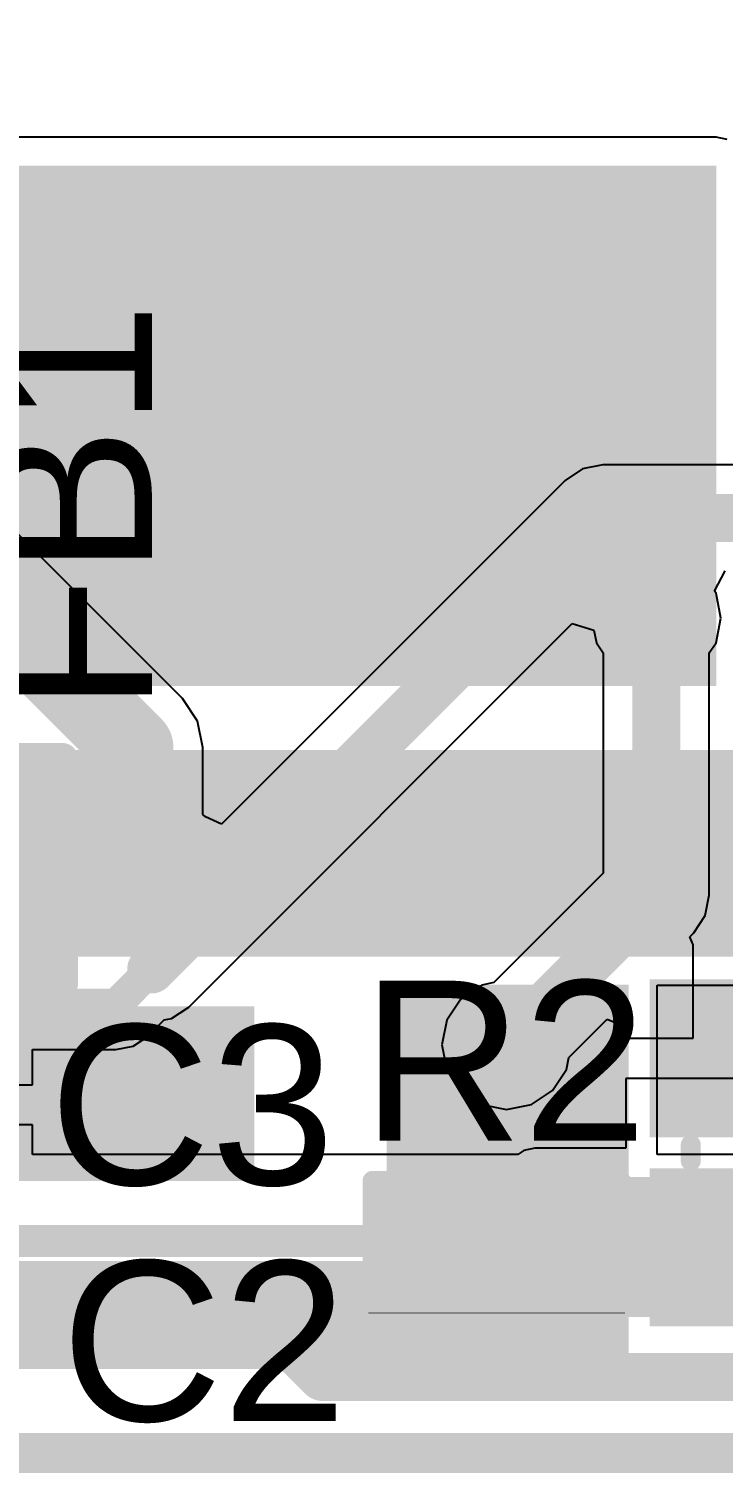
# Model space of a CAD drawing. Header units: millimetres. Extents: x -0.31 to 1.46, y -0.34 to 2.98.
# Drawn here: x 0.8373 to 1.0107, y -0.3396 to 0.0212 of the extents above; entities that cross this region are included whole.
import ezdxf

# ---------------------------------------------------------------- set-up
doc = ezdxf.new("R2010")
doc.units = ezdxf.units.MM
doc.header["$MEASUREMENT"] = 0
for name, color, linetype in [('BottomLayer', 5, 'Continuous'), ('BottomPaste', 16, 'Continuous'), ('BottomSolder', 6, 'Continuous'), ('Mechanical2', 216, 'Continuous'), ('TopLayer', 1, 'Continuous'), ('TopOverlay', 2, 'Continuous'), ('TopPaste', 8, 'Continuous'), ('TopSolder', 216, 'Continuous'), ('ViaHoleLayer', 16, 'Continuous')]:
    doc.layers.add(name, color=color, linetype=linetype)
doc.styles.add('Arial', font='', dxfattribs={"height": 0.2})
doc.styles.get('Arial').set_extended_font_data('Arial')

# ---------------------------------------------------------------- blocks, each defined once
blk = doc.blocks.new('KC2016K_10')
at = {"layer": 'TopLayer'}
for points in [[(-0.04724, 0.03937), (-0.02362, 0.03937), (-0.02362, 0.00787), (-0.04724, 0.00787)], [(0.02362, 0.03937), (0.04724, 0.03937), (0.04724, 0.00787), (0.02362, 0.00787)], [(-0.04724, -0.00787), (-0.02362, -0.00787), (-0.02362, -0.03937), (-0.04724, -0.03937)], [(0.02362, -0.00787), (0.04724, -0.00787), (0.04724, -0.03937), (0.02362, -0.03937)]]:
    blk.add_hatch(color=1, dxfattribs=at).paths.add_polyline_path(points)
at = {"layer": 'TopPaste'}
for points in [[(-0.04724, 0.03937), (-0.02362, 0.03937), (-0.02362, 0.00787), (-0.04724, 0.00787)], [(0.02362, 0.03937), (0.04724, 0.03937), (0.04724, 0.00787), (0.02362, 0.00787)], [(-0.04724, -0.00787), (-0.02362, -0.00787), (-0.02362, -0.03937), (-0.04724, -0.03937)], [(0.02362, -0.00787), (0.04724, -0.00787), (0.04724, -0.03937), (0.02362, -0.03937)]]:
    blk.add_hatch(color=8, dxfattribs=at).paths.add_polyline_path(points)
at = {"layer": 'TopSolder'}
for points in [[(-0.05124, 0.04337), (-0.01962, 0.04337), (-0.01962, 0.00387), (-0.05124, 0.00387)], [(0.01962, 0.04337), (0.05124, 0.04337), (0.05124, 0.00387), (0.01962, 0.00387)], [(-0.05124, -0.00387), (-0.01962, -0.00387), (-0.01962, -0.04337), (-0.05124, -0.04337)], [(0.01962, -0.00387), (0.05124, -0.00387), (0.05124, -0.04337), (0.01962, -0.04337)]]:
    blk.add_hatch(color=216, dxfattribs=at).paths.add_polyline_path(points)
at = {"layer": 'TopOverlay'}
for points, const_width in [([(0.015, 0.033), (-0.015, 0.033)], 0.005), ([(-0.041, 0.002), (-0.041, -0.002)], 0.005), ([(0.041, 0.002), (0.041, -0.002)], 0.005), ([(-0.06192, -0.02181), (-0.06192, -0.03181)], 0.01), ([(-0.05692, -0.02681), (-0.06192, -0.02181)], 0.01), ([(-0.05692, -0.02681), (-0.06192, -0.03181)], 0.01), ([(0.015, -0.033), (-0.015, -0.033)], 0.005)]:
    blk.add_lwpolyline(points, dxfattribs=dict(at, const_width=const_width))
for points, const_width in [([(-0.01625, 0.033, 1), (-0.01375, 0.033, 1)], 0.0025), ([(0.01375, 0.033, 1), (0.01625, 0.033, 1)], 0.0025), ([(-0.04225, 0.002, 1), (-0.03975, 0.002, 1)], 0.0025), ([(0.03975, 0.002, 1), (0.04225, 0.002, 1)], 0.0025), ([(-0.04225, -0.002, 1), (-0.03975, -0.002, 1)], 0.0025), ([(0.03975, -0.002, 1), (0.04225, -0.002, 1)], 0.0025), ([(-0.06442, -0.02181, 1), (-0.05942, -0.02181, 1)], 0.005), ([(-0.06442, -0.02181, 1), (-0.05942, -0.02181, 1)], 0.005), ([(-0.05942, -0.02681, 1), (-0.05442, -0.02681, 1)], 0.005), ([(-0.05942, -0.02681, 1), (-0.05442, -0.02681, 1)], 0.005), ([(-0.06442, -0.03181, 1), (-0.05942, -0.03181, 1)], 0.005), ([(-0.06442, -0.03181, 1), (-0.05942, -0.03181, 1)], 0.005), ([(-0.01625, -0.033, 1), (-0.01375, -0.033, 1)], 0.0025), ([(0.01375, -0.033, 1), (0.01625, -0.033, 1)], 0.0025)]:
    blk.add_lwpolyline(points, format="xyb", close=True, dxfattribs=dict(at, const_width=const_width))
blk = doc.blocks.new('R___0402_21')
at = {"layer": 'TopLayer'}
for points in [[(-0.0275, -0.0125), (-0.0275, 0.0125), (-0.0095, 0.0125), (-0.0095, -0.0125)], [(0.0095, -0.0125), (0.0095, 0.0125), (0.0275, 0.0125), (0.0275, -0.0125)]]:
    blk.add_hatch(color=1, dxfattribs=at).paths.add_polyline_path(points)
at = {"layer": 'TopPaste'}
for points in [[(-0.0275, -0.0125), (-0.0275, 0.0125), (-0.0095, 0.0125), (-0.0095, -0.0125)], [(0.0095, -0.0125), (0.0095, 0.0125), (0.0275, 0.0125), (0.0275, -0.0125)]]:
    blk.add_hatch(color=8, dxfattribs=at).paths.add_polyline_path(points)
at = {"layer": 'TopSolder'}
for points in [[(-0.02967, -0.01467), (-0.02967, 0.01467), (-0.00733, 0.01467), (-0.00733, -0.01467)], [(0.00733, -0.01467), (0.00733, 0.01467), (0.02967, 0.01467), (0.02967, -0.01467)]]:
    blk.add_hatch(color=216, dxfattribs=at).paths.add_polyline_path(points)
at = {"layer": 'TopOverlay'}
for points, const_width in [([(-0.031, -0.016), (-0.031, 0.016)], 0.005), ([(-0.031, 0.016), (0.031, 0.016)], 0.005), ([(0.031, -0.016), (0.031, 0.016)], 0.005), ([(-0.031, -0.016), (0.031, -0.016)], 0.005), ([(-0.032, -0.017), (0.032, -0.017)], 0.000127)]:
    blk.add_lwpolyline(points, dxfattribs=dict(at, const_width=const_width))
for points, const_width in [([(-0.03225, 0.016, 1), (-0.02975, 0.016, 1)], 0.0025), ([(-0.03225, 0.016, 1), (-0.02975, 0.016, 1)], 0.0025), ([(0.02975, 0.016, 1), (0.03225, 0.016, 1)], 0.0025), ([(0.02975, 0.016, 1), (0.03225, 0.016, 1)], 0.0025), ([(-0.03225, -0.016, 1), (-0.02975, -0.016, 1)], 0.0025), ([(-0.03225, -0.016, 1), (-0.02975, -0.016, 1)], 0.0025), ([(0.02975, -0.016, 1), (0.03225, -0.016, 1)], 0.0025), ([(0.02975, -0.016, 1), (0.03225, -0.016, 1)], 0.0025), ([(-0.03203, -0.017, 1), (-0.03197, -0.017, 1)], 0.0000635), ([(0.03197, -0.017, 1), (0.03203, -0.017, 1)], 0.0000635)]:
    blk.add_lwpolyline(points, format="xyb", close=True, dxfattribs=dict(at, const_width=const_width))
blk = doc.blocks.new('IND_0402_31')
at = {"layer": 'TopLayer'}
for points in [[(-0.02165, 0.01181), (-0.00591, 0.01181), (-0.00591, -0.01181), (-0.02165, -0.01181)], [(0.00591, 0.01181), (0.02165, 0.01181), (0.02165, -0.01181), (0.00591, -0.01181)]]:
    blk.add_hatch(color=1, dxfattribs=at).paths.add_polyline_path(points)
at = {"layer": 'TopPaste'}
for points in [[(-0.02165, 0.01181), (-0.00591, 0.01181), (-0.00591, -0.01181), (-0.02165, -0.01181)], [(0.00591, 0.01181), (0.02165, 0.01181), (0.02165, -0.01181), (0.00591, -0.01181)]]:
    blk.add_hatch(color=8, dxfattribs=at).paths.add_polyline_path(points)
at = {"layer": 'TopSolder'}
for points in [[(-0.02565, 0.01581), (-0.00191, 0.01581), (-0.00191, -0.01581), (-0.02565, -0.01581)], [(0.00191, 0.01581), (0.02565, 0.01581), (0.02565, -0.01581), (0.00191, -0.01581)]]:
    blk.add_hatch(color=216, dxfattribs=at).paths.add_polyline_path(points)
at = {"layer": 'TopOverlay', "const_width": 0.00787}
for points in [[(-0.028, 0.018), (-0.028, -0.018)], [(-0.028, 0.018), (-0.012, 0.018)], [(-0.012, 0.018), (0.028, 0.018)], [(0.028, 0.018), (0.028, -0.018)], [(-0.028, -0.018), (-0.012, -0.018)], [(-0.012, -0.018), (0.028, -0.018)]]:
    blk.add_lwpolyline(points, dxfattribs=at)
at = {"layer": 'TopOverlay', "const_width": 0.00394}
for points in [[(-0.02997, 0.018, 1), (-0.02603, 0.018, 1)], [(-0.02997, 0.018, 1), (-0.02603, 0.018, 1)], [(-0.01397, 0.018, 1), (-0.01003, 0.018, 1)], [(-0.01397, 0.018, 1), (-0.01003, 0.018, 1)], [(0.02603, 0.018, 1), (0.02997, 0.018, 1)], [(0.02603, 0.018, 1), (0.02997, 0.018, 1)], [(-0.02997, -0.018, 1), (-0.02603, -0.018, 1)], [(-0.02997, -0.018, 1), (-0.02603, -0.018, 1)], [(-0.01397, -0.018, 1), (-0.01003, -0.018, 1)], [(-0.01397, -0.018, 1), (-0.01003, -0.018, 1)], [(0.02603, -0.018, 1), (0.02997, -0.018, 1)], [(0.02603, -0.018, 1), (0.02997, -0.018, 1)]]:
    blk.add_lwpolyline(points, format="xyb", close=True, dxfattribs=at)
blk = doc.blocks.new('C___0603_B_56')
at = {"layer": 'BottomLayer'}
for points in [[(-0.045, -0.0175), (-0.045, 0.0175), (-0.015, 0.0175), (-0.015, -0.0175)], [(0.015, -0.0175), (0.015, 0.0175), (0.045, 0.0175), (0.045, -0.0175)]]:
    blk.add_hatch(color=5, dxfattribs=at).paths.add_polyline_path(points)
at = {"layer": 'BottomPaste'}
for points in [[(-0.045, -0.0175), (-0.045, 0.0175), (-0.015, 0.0175), (-0.015, -0.0175)], [(0.015, -0.0175), (0.015, 0.0175), (0.045, 0.0175), (0.045, -0.0175)]]:
    blk.add_hatch(color=16, dxfattribs=at).paths.add_polyline_path(points)
at = {"layer": 'BottomSolder'}
for points in [[(-0.04736, -0.01986), (-0.04736, 0.01986), (-0.01264, 0.01986), (-0.01264, -0.01986)], [(0.01264, -0.01986), (0.01264, 0.01986), (0.04736, 0.01986), (0.04736, -0.01986)]]:
    blk.add_hatch(color=6, dxfattribs=at).paths.add_polyline_path(points)

msp = doc.modelspace()

# ---------------------------------------------------------------- hatches: boundary and pattern name
at = {"layer": 'BottomLayer'}
for points in [[(0.83462, -0.143), (1.009, -0.143), (1.009, -0.013), (0.83462, -0.013)], [(0.80162, -0.21063), (1.254, -0.21063), (1.254, -0.159), (0.80162, -0.159)], [(0.92662, -0.31263), (0.98712, -0.31263), (0.98712, -0.21763), (0.92662, -0.21763)], [(0.83062, -0.26663), (0.89362, -0.26663), (0.89362, -0.223), (0.83062, -0.223)], [(0.74762, -0.31263), (0.98712, -0.31263), (0.98712, -0.28663), (0.74762, -0.28663)]]:
    msp.add_hatch(color=5, dxfattribs=at).paths.add_polyline_path(points)
h = msp.add_hatch(color=5, dxfattribs=at)
edge = h.paths.add_edge_path()
edge.add_arc((0.994, -0.126), 0.00886, 0, 360)
h = msp.add_hatch(color=5, dxfattribs=at)
edge = h.paths.add_edge_path()
edge.add_arc((0.86337, -0.17538), 0.00886, 0, 360)
h = msp.add_hatch(color=5, dxfattribs=at)
edge = h.paths.add_edge_path()
edge.add_arc((0.95662, -0.23263), 0.00886, 0, 360)
h = msp.add_hatch(color=5, dxfattribs=at)
edge = h.paths.add_edge_path()
edge.add_arc((0.88062, -0.24763), 0.00886, 0, 360)
at = {"layer": 'BottomSolder'}
h = msp.add_hatch(color=6, dxfattribs=at)
edge = h.paths.add_edge_path()
edge.add_arc((0.994, -0.126), 0.01286, 0, 360)
h = msp.add_hatch(color=6, dxfattribs=at)
edge = h.paths.add_edge_path()
edge.add_arc((0.86337, -0.17538), 0.01286, 0, 360)
h = msp.add_hatch(color=6, dxfattribs=at)
edge = h.paths.add_edge_path()
edge.add_arc((0.95662, -0.23263), 0.01286, 0, 360)
h = msp.add_hatch(color=6, dxfattribs=at)
edge = h.paths.add_edge_path()
edge.add_arc((0.88062, -0.24763), 0.01286, 0, 360)
at = {"layer": 'TopLayer'}
h = msp.add_hatch(color=1, dxfattribs=at)
edge = h.paths.add_edge_path()
edge.add_arc((0.994, -0.126), 0.00886, 0, 360)
h = msp.add_hatch(color=1, dxfattribs=at)
edge = h.paths.add_edge_path()
edge.add_arc((0.86337, -0.17538), 0.00886, 0, 360)
h = msp.add_hatch(color=1, dxfattribs=at)
edge = h.paths.add_edge_path()
edge.add_arc((0.95662, -0.23263), 0.00886, 0, 360)
h = msp.add_hatch(color=1, dxfattribs=at)
edge = h.paths.add_edge_path()
edge.add_arc((0.88062, -0.24763), 0.00886, 0, 360)
msp.add_hatch(color=1, dxfattribs=at).paths.add_polyline_path([(0.96362, -0.30063), (1.02562, -0.30063), (1.02562, -0.26563), (0.96362, -0.26563)])
at = {"layer": 'TopSolder'}
h = msp.add_hatch(color=216, dxfattribs=at)
edge = h.paths.add_edge_path()
edge.add_arc((0.994, -0.126), 0.01286, 0, 360)
h = msp.add_hatch(color=216, dxfattribs=at)
edge = h.paths.add_edge_path()
edge.add_arc((0.86337, -0.17538), 0.01286, 0, 360)
h = msp.add_hatch(color=216, dxfattribs=at)
edge = h.paths.add_edge_path()
edge.add_arc((0.95662, -0.23263), 0.01286, 0, 360)
h = msp.add_hatch(color=216, dxfattribs=at)
edge = h.paths.add_edge_path()
edge.add_arc((0.88062, -0.24763), 0.01286, 0, 360)
at = {"layer": 'ViaHoleLayer'}
h = msp.add_hatch(color=16, dxfattribs=at)
edge = h.paths.add_edge_path()
edge.add_arc((0.994, -0.126), 0.00591, 0, 360)
h = msp.add_hatch(color=16, dxfattribs=at)
edge = h.paths.add_edge_path()
edge.add_arc((0.86337, -0.17538), 0.00591, 0, 360)
h = msp.add_hatch(color=16, dxfattribs=at)
edge = h.paths.add_edge_path()
edge.add_arc((0.95662, -0.23263), 0.00591, 0, 360)
h = msp.add_hatch(color=16, dxfattribs=at)
edge = h.paths.add_edge_path()
edge.add_arc((0.88062, -0.24763), 0.00591, 0, 360)

# ---------------------------------------------------------------- linework, layer by layer
at = {"layer": 'BottomLayer'}
for p, q in [((1.009, -0.00586), (0.83462, -0.00586)), ((1.01173, -0.00641), (1.009, -0.00586)), ((0.99425, -0.26), (0.99425, -0.21777)), ((0.99425, -0.21777), (1.254, -0.21777)), ((1.374, -0.26), (0.99425, -0.26))]:
    msp.add_line(p, q, dxfattribs=at)
for points, const_width in [([(0.75881, -0.02063), (0.89362, -0.02063)], 0.012), ([(0.89362, -0.02063), (0.89962, -0.02663)], 0.012), ([(0.85963, -0.17538), (0.86337, -0.17538)], 0.008), ([(0.86337, -0.17538), (0.8635, -0.17551)], 0.008)]:
    msp.add_lwpolyline(points, dxfattribs=dict(at, const_width=const_width))
for points, const_width in [([(0.89062, -0.02063, 1), (0.89662, -0.02063, 1)], 0.006), ([(0.89062, -0.02063, 1), (0.89662, -0.02063, 1)], 0.006), ([(0.89662, -0.02663, 1), (0.90262, -0.02663, 1)], 0.006), ([(0.85763, -0.17538, 1), (0.86163, -0.17538, 1)], 0.004), ([(0.86137, -0.17538, 1), (0.86537, -0.17538, 1)], 0.004), ([(0.86137, -0.17538, 1), (0.86537, -0.17538, 1)], 0.004), ([(0.8615, -0.17551, 1), (0.8655, -0.17551, 1)], 0.004)]:
    msp.add_lwpolyline(points, format="xyb", close=True, dxfattribs=dict(at, const_width=const_width))
at = {"layer": 'Mechanical2', "const_width": 0.01}
msp.add_lwpolyline([(-0.19685, -0.33465), (1.45669, -0.33465)], dxfattribs=at)
at = {"layer": 'TopLayer'}
for p, q in [((0.87563, -0.14611), (0.79411, -0.0646)), ((0.97556, -0.08875), (0.97126, -0.09163)), ((0.98063, -0.08775), (0.97556, -0.08875)), ((1.37362, -0.08775), (0.98063, -0.08775)), ((0.97126, -0.09163), (0.88538, -0.1775)), ((1.00857, -0.11925), (1.01124, -0.11425)), ((1.00894, -0.11981), (1.00857, -0.11925)), ((1.01017, -0.126), (1.00894, -0.11981)), ((1.00894, -0.13219), (1.01017, -0.126)), ((0.87719, -0.22319), (0.97301, -0.12737)), ((0.97301, -0.12737), (0.97843, -0.12901)), ((0.97843, -0.12901), (0.97906, -0.13219)), ((0.97906, -0.13219), (0.98075, -0.13471)), ((1.00725, -0.13471), (1.00894, -0.13219)), ((0.98075, -0.13471), (0.98075, -0.18976)), ((1.00725, -0.19525), (1.00725, -0.13471)), ((0.87939, -0.15174), (0.87563, -0.14611)), ((0.88071, -0.15837), (0.87939, -0.15174)), ((0.88071, -0.17511), (0.88071, -0.15837)), ((0.88134, -0.17567), (0.88071, -0.17511)), ((0.88538, -0.1775), (0.88134, -0.17567)), ((0.98075, -0.18976), (0.9534, -0.2171)), ((1.00625, -0.20032), (1.00725, -0.19525)), ((1.00337, -0.20462), (1.00625, -0.20032)), ((1.00235, -0.20564), (1.00337, -0.20462)), ((1.00318, -0.20765), (1.00235, -0.20564)), ((1.00318, -0.23101), (1.00318, -0.20765)), ((0.95043, -0.21769), (0.94518, -0.2212)), ((0.9534, -0.2171), (0.95043, -0.21769)), ((0.87289, -0.22606), (0.87719, -0.22319)), ((0.94518, -0.2212), (0.94168, -0.22644)), ((0.86693, -0.23056), (0.87107, -0.22642)), ((0.87107, -0.22642), (0.87289, -0.22606)), ((0.94168, -0.22644), (0.94045, -0.23263)), ((0.97215, -0.23584), (0.98175, -0.22624)), ((0.98175, -0.22624), (0.98637, -0.22815)), ((0.86329, -0.23299), (0.86693, -0.23056)), ((0.98637, -0.22815), (0.98637, -0.23101)), ((0.83812, -0.24263), (0.83812, -0.23384)), ((0.83812, -0.23384), (0.859, -0.23384)), ((0.859, -0.23384), (0.86329, -0.23299)), ((0.859, -0.23384), (0.859, -0.23384)), ((0.94045, -0.23263), (0.94168, -0.23882)), ((0.98637, -0.23101), (1.00318, -0.23101)), ((0.97156, -0.23882), (0.97215, -0.23584)), ((0.94168, -0.23882), (0.94518, -0.24406)), ((0.96805, -0.24406), (0.97156, -0.23882)), ((1.00818, -0.24101), (0.98637, -0.24101)), ((0.98637, -0.24101), (0.98637, -0.25849)), ((1.03, -0.24101), (1.00818, -0.24101)), ((0.81912, -0.24263), (0.83812, -0.24263)), ((0.94518, -0.24406), (0.95043, -0.24757)), ((0.96281, -0.24757), (0.96805, -0.24406)), ((0.95043, -0.24757), (0.95662, -0.2488)), ((0.95662, -0.2488), (0.96281, -0.24757)), ((0.83812, -0.25263), (0.81912, -0.25263)), ((0.83812, -0.26), (0.83812, -0.25263)), ((0.96089, -0.25903), (0.95944, -0.26)), ((0.96362, -0.25849), (0.96089, -0.25903)), ((0.98637, -0.25849), (0.96362, -0.25849)), ((0.95944, -0.26), (0.83812, -0.26))]:
    msp.add_line(p, q, dxfattribs=at)
for points, const_width in [([(0.69381, 0.0112), (0.86337, -0.15837)], 0.02), ([(0.86781, -0.21381), (0.98063, -0.101)], 0.012), ([(0.98063, -0.101), (1.38025, -0.101)], 0.012), ([(0.994, -0.19525), (0.994, -0.126)], 0.012), ([(0.86337, -0.17538), (0.86337, -0.15837)], 0.02), ([(0.82762, -0.17538), (0.86337, -0.17538)], 0.012), ([(0.95662, -0.23263), (0.994, -0.19525)], 0.012), ([(0.859, -0.22263), (0.86781, -0.21381)], 0.008), ([(0.74389, -0.22263), (0.859, -0.22263)], 0.008), ([(0.81912, -0.24763), (0.88062, -0.24763)], 0.008), ([(0.74389, -0.28168), (0.93567, -0.28168)], 0.008), ([(0.93567, -0.28168), (0.93662, -0.28263)], 0.008), ([(0.82012, -0.30763), (0.90262, -0.30763)], 0.012), ([(0.90262, -0.30763), (0.91062, -0.31563)], 0.012), ([(0.91062, -0.31563), (1.12662, -0.31563)], 0.012)]:
    msp.add_lwpolyline(points, dxfattribs=dict(at, const_width=const_width))
for points, const_width in [([(0.97763, -0.101, 1), (0.98363, -0.101, 1)], 0.006), ([(0.97763, -0.101, 1), (0.98363, -0.101, 1)], 0.006), ([(0.991, -0.126, 1), (0.997, -0.126, 1)], 0.006), ([(0.85837, -0.15837, 1), (0.86837, -0.15837, 1)], 0.01), ([(0.85837, -0.15837, 1), (0.86837, -0.15837, 1)], 0.01), ([(0.85837, -0.17538, 1), (0.86837, -0.17538, 1)], 0.01), ([(0.86037, -0.17538, 1), (0.86637, -0.17538, 1)], 0.006), ([(0.991, -0.19525, 1), (0.997, -0.19525, 1)], 0.006), ([(0.991, -0.19525, 1), (0.997, -0.19525, 1)], 0.006), ([(0.86481, -0.21381, 1), (0.87081, -0.21381, 1)], 0.006), ([(0.86581, -0.21381, 1), (0.86981, -0.21381, 1)], 0.004), ([(0.857, -0.22263, 1), (0.861, -0.22263, 1)], 0.004), ([(0.857, -0.22263, 1), (0.861, -0.22263, 1)], 0.004), ([(0.95362, -0.23263, 1), (0.95962, -0.23263, 1)], 0.006), ([(0.87862, -0.24763, 1), (0.88262, -0.24763, 1)], 0.004), ([(0.93367, -0.28168, 1), (0.93767, -0.28168, 1)], 0.004), ([(0.93367, -0.28168, 1), (0.93767, -0.28168, 1)], 0.004), ([(0.93462, -0.28263, 1), (0.93862, -0.28263, 1)], 0.004), ([(0.89962, -0.30763, 1), (0.90562, -0.30763, 1)], 0.006), ([(0.89962, -0.30763, 1), (0.90562, -0.30763, 1)], 0.006), ([(0.90762, -0.31563, 1), (0.91362, -0.31563, 1)], 0.006), ([(0.90762, -0.31563, 1), (0.91362, -0.31563, 1)], 0.006)]:
    msp.add_lwpolyline(points, format="xyb", close=True, dxfattribs=dict(at, const_width=const_width))

# ---------------------------------------------------------------- block references
for name, p, rotation in [('IND_0402_31', (0.82762, -0.18916), 90), ('KC2016K_10', (1.04362, -0.25963), 180), ('C___0603_B_56', (0.81662, -0.24563), 180)]:
    msp.add_blockref(name, p, dxfattribs=dict(rotation=rotation))
msp.add_blockref('R___0402_21', (0.95412, -0.28263))

# ---------------------------------------------------------------- texts
at = {"layer": 'TopOverlay', "style": 'Arial'}
msp.add_text('FB1', height=0.04, rotation=90, dxfattribs=at).set_placement((0.86799, -0.14965))
for s, p in [('R2', (0.92029, -0.25662)), ('C3', (0.84229, -0.26762)), ('C2', (0.84529, -0.32662))]:
    msp.add_text(s, height=0.04, dxfattribs=at).set_placement(p)

doc.saveas('drawing.dxf')
